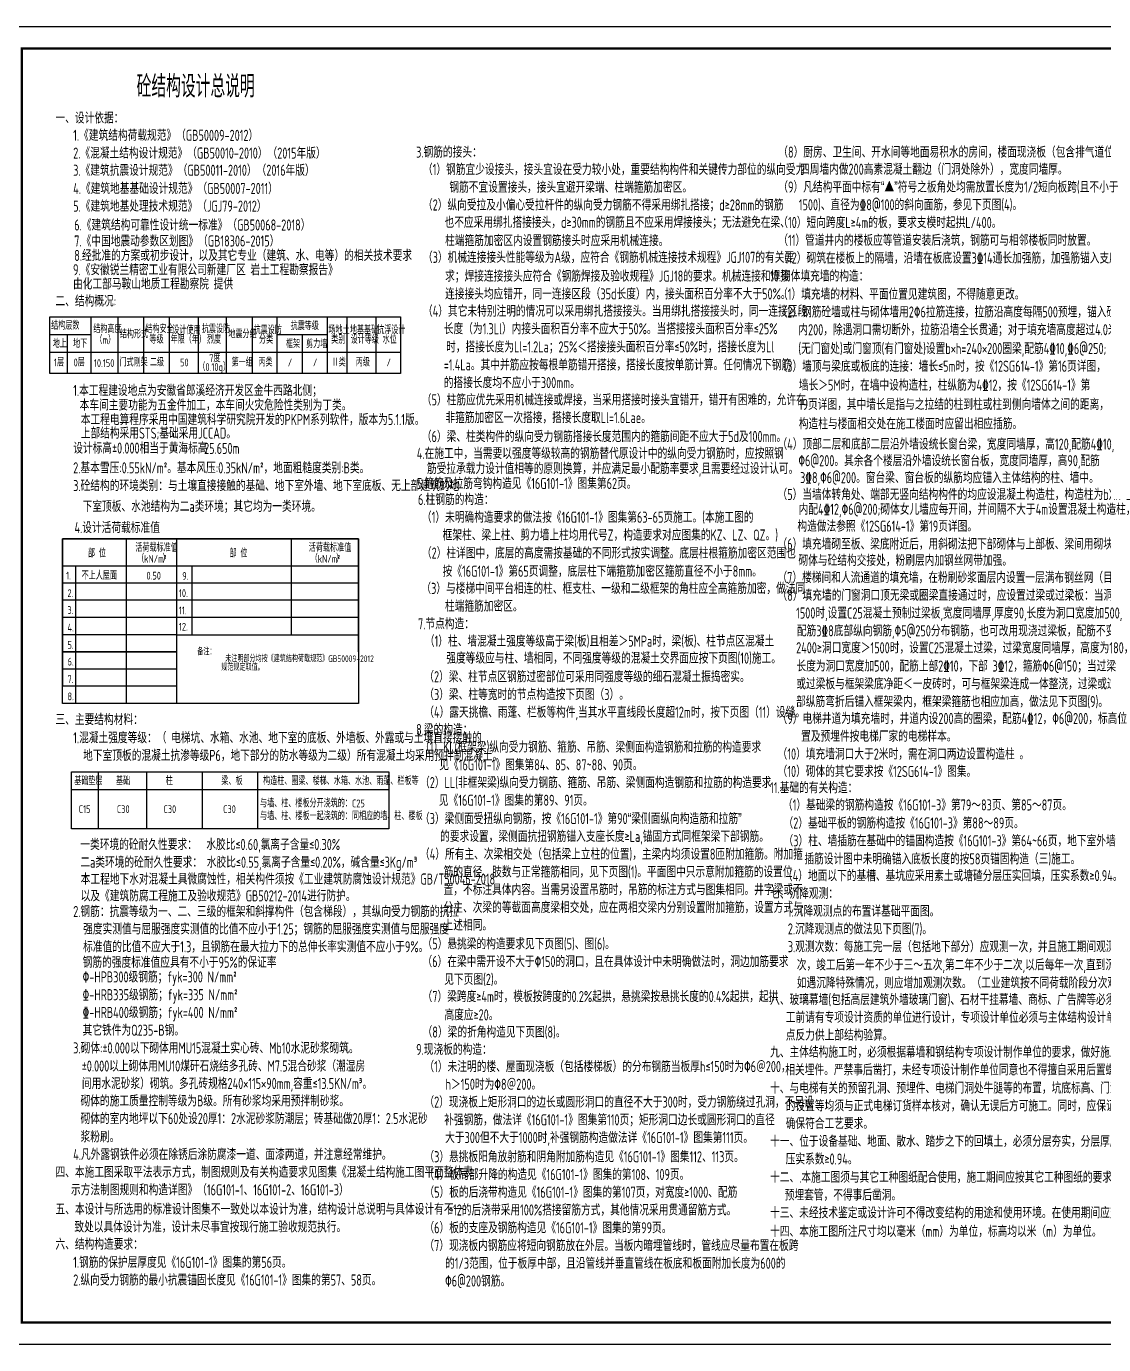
# Model space of a CAD drawing. Extents: x 492302 to 683319, y -252071 to 755100.
# Drawn here: x 601918 to 650468, y 695700 to 755100 of the extents above; entities that cross this region are included whole.
import ezdxf

# ---------------------------------------------------------------- set-up
doc = ezdxf.new("R2010")
doc.units = 0
doc.header["$LTSCALE"] = 1000
doc.header["$MEASUREMENT"] = 0
for name, color, linetype in [('3T_WOOD', 21, 'Continuous'), ('PDIM', 3, 'Continuous'), ('TK', 4, 'Continuous'), ('图形', 2, 'Continuous'), ('文字', 4, 'Continuous'), ('砌体-小孔砖', 50, 'Continuous'), ('结构说明修改', 6, 'Continuous'), ('表格', 7, 'Continuous')]:
    doc.layers.add(name, color=color, linetype=linetype)
doc.styles.add('TSSD_REIN', font='tssdeng.shx', dxfattribs={"width": 0.7, "bigfont": 'tssdchn.shx'})

# ---------------------------------------------------------------- blocks, each defined once
blk = doc.blocks.new('GeYuanFrame_86052528', base_point=(20.09, 4.53))
at = {"layer": 'TK'}
blk.add_lwpolyline([(20.09, 4.53), (20.09, 598.53), (861.09, 598.53), (861.09, 4.53)], close=True, dxfattribs=at)
at = {"layer": 'TK', "const_width": 1}
blk.add_lwpolyline([(45.09, 588.53), (851.09, 588.53), (851.09, 14.53), (45.09, 14.53)], close=True, dxfattribs=at)

msp = doc.modelspace()

# ---------------------------------------------------------------- linework, layer by layer
at = {"layer": 'PDIM', "color": 3}
for p, q in [((603540.7, 732003.9), (616887, 732003.9)), ((603540.7, 732003.9), (616887, 732003.9)), ((603540.7, 732003.9), (603540.7, 725365)), ((616887, 732003.9), (616887, 726915)), ((616887, 732003.9), (616887, 726915)), ((603540.7, 730790.4), (616887, 730790.4)), ((603540.7, 730790.4), (616887, 730790.4)), ((616887, 728465.2), (609378.2, 728465.2)), ((616887, 728465.2), (609378.2, 728465.2)), ((608690.1, 726915), (603540.7, 726915)), ((608690.1, 726915), (603540.7, 726915))]:
    msp.add_line(p, q, dxfattribs=at)
at = {"layer": 'PDIM'}
for p, q in [((616887, 732003.9), (603540.7, 732003.9)), ((616887, 732003.9), (603540.7, 732003.9)), ((603540.7, 732003.9), (603540.7, 725365)), ((616887, 726915), (616887, 732003.9)), ((616887, 726915), (616887, 732003.9)), ((603540.7, 726915), (608690.1, 726915))]:
    msp.add_line(p, q, dxfattribs=at)
at = {"layer": '图形', "color": 3, "linetype": 'Continuous'}
msp.add_line((614345, 741208.6), (614345, 739460.8), dxfattribs=at)
at = {"layer": '文字', "linetype": 'Continuous'}
for p, q in [((604823.7, 742008.6), (604823.7, 739460.8)), ((606035.9, 742008.6), (606035.9, 739460.8)), ((607202.2, 742008.6), (607202.2, 739460.8)), ((608353, 742008.6), (608353, 739460.8)), ((609657.3, 742008.6), (609657.3, 739460.8)), ((610926.6, 742008.6), (610926.6, 739460.8)), ((612092.8, 742008.6), (612092.8, 739460.8)), ((613213, 742008.6), (613213, 739460.8)), ((615477.1, 742008.6), (615477.1, 739460.8)), ((616358.1, 742008.6), (616358.1, 739460.8)), ((617662.5, 742008.6), (617662.5, 739460.8)), ((618782.6, 742008.6), (618782.6, 739460.8)), ((602975.3, 741208.6), (604823.7, 741208.6)), ((603754.7, 741208.6), (603754.7, 739460.8)), ((613213, 741208.6), (615477.1, 741208.6)), ((618782.6, 740408.6), (602975.3, 740408.6)), ((603540.7, 732003.9), (616887, 732003.9)), ((603540.7, 732003.9), (616887, 732003.9)), ((603540.7, 724590), (603540.7, 732003.9)), ((606416, 732003.9), (606416, 724590)), ((608690.1, 732003.9), (608690.1, 724590)), ((613847.1, 732003.9), (613847.1, 727689.9)), ((616887, 732003.9), (616887, 724590)), ((616887, 732003.9), (616887, 724590)), ((603540.7, 730790.4), (616887, 730790.4)), ((603540.7, 730790.4), (616887, 730790.4)), ((604138.2, 730790.4), (604138.2, 724590)), ((609378.2, 730790.4), (609378.2, 727689.9)), ((616887, 730015), (603540.7, 730015)), ((616887, 730015), (603540.7, 730015)), ((616887, 729240.1), (603540.7, 729240.1)), ((616887, 729240.1), (603540.7, 729240.1)), ((609378.2, 728465.2), (603540.7, 728465.2)), ((608690.1, 727689.9), (603540.7, 727689.9)), ((608690.1, 727689.9), (616887, 727689.9)), ((608690.1, 727689.9), (616887, 727689.9)), ((608690.1, 726915), (603540.7, 726915)), ((608690.1, 726140), (603540.7, 726140)), ((608690.1, 725365), (603540.7, 725365)), ((608690.1, 724590), (603540.7, 724590)), ((616887, 724590), (608690.1, 724590)), ((616887, 724590), (608690.1, 724590)), ((605160.6, 721513.1), (605160.6, 718943.1)), ((607334.6, 721513.1), (607334.6, 718943.1)), ((609834.6, 721513.1), (609834.6, 718943.1)), ((612334.6, 721513.1), (612334.6, 718943.1)), ((603948.3, 720713.1), (618259.1, 720713.1))]:
    msp.add_line(p, q, dxfattribs=at)
msp.add_lwpolyline([(618782.6, 739460.8), (602975.3, 739460.8), (602975.3, 742008.6), (618782.6, 742008.6)], dxfattribs=at)
msp.add_lwpolyline([(603948.3, 721513.1), (618259.1, 721513.1), (618259.1, 718943.1), (603948.3, 718943.1)], close=True, dxfattribs=at)
at = {"layer": '表格', "linetype": 'Continuous'}
msp.add_line((615477.1, 742008.6), (615477.1, 739460.8), dxfattribs=at)

# ---------------------------------------------------------------- block references
at = {"layer": '3T_WOOD', "xscale": 100, "yscale": 100, "zscale": 100}
msp.add_blockref('GeYuanFrame_86052528', (599218.8, 695699.9), dxfattribs=at)

# ---------------------------------------------------------------- texts
at = {"layer": '文字', "linetype": 'Continuous', "style": 'TSSD_REIN', "width": 0.7}
for s, height, p in [('砼结构设计总说明', 1000, (606888.6, 751895.9)), ('一、设计依据：', 500, (603229.5, 750723.4)), ('1.《建筑结构荷载规范》（GB50009-2012）', 500, (604029.5, 749940.7)), ('2.《混凝土结构设计规范》（GB50010-2010）（2015年版）', 500, (604029.5, 749140.7)), ('3.钢筋的接头：', 500, (619484.7, 749184.7)), ('（8）厨房、卫生间、开水间等地面易积水的房间，楼面现浇板（包含排气道位置)应沿', 500, (635806.7, 749184.7)), ('3.《建筑抗震设计规范》（GB50011-2010）（2016年版）', 500, (604029.5, 748365.2)), ('（1）钢筋宜少设接头，接头宜设在受力较小处，重要结构构件和关键传力部位的纵向受力', 500, (619792.7, 748402.8)), ('四周墙内做200高素混凝土翻边（门洞处除外），宽度同墙厚。', 500, (636783.9, 748411.5)), ('4.《建筑地基基础设计规范》（GB50007-2011）', 500, (604029.5, 747546.1)), ('      钢筋不宜设置接头，接头宜避开梁端、柱端箍筋加密区。', 500, (619707.5, 747602.8)), ('（9）凡结构平面中标有“▲”符号之板角处均需放置长度为1/2短向板跨(且不小于', 500, (635806.7, 747611.5)), ('5.《建筑地基处理技术规范》（JGJ79-2012）', 500, (604029.5, 746749.6)), ('（2）纵向受拉及小偏心受拉杆件的纵向受力钢筋不得采用绑扎搭接；d≥28mm的钢筋', 500, (619792.7, 746802.8)), ('1500)、直径为\x848@100的斜向面筋，参见下页图(4)。', 500, (636729.5, 746811.5)), ('6.《建筑结构可靠性设计统一标准》（GB50068-2018）', 500, (604075.6, 745899.7)), ('也不应采用绑扎搭接接头，d≥30mm的钢筋且不应采用焊接接头；无法避免在梁、', 500, (620763.6, 746021.2)), ('（10）短向跨度L≥4m的板，要求支模时起拱L/400。', 500, (635806.7, 746011.5)), ('7.《中国地震动参数区划图》（GB18306-2015）', 500, (604075.6, 745178.9)), ('柱端箍筋加密区内设置钢筋接头时应采用机械连接。', 500, (620789.5, 745196.4)), ('（11）管道井内的楼板应等管道安装后浇筑，钢筋可与相邻楼板同时放置。', 500, (635806.7, 745211.5)), ('8.经批准的方案或初步设计，以及其它专业（建筑、水、电等）的相关技术要求', 500, (604075.6, 744528.2)), ('（3）机械连接接头性能等级为A级，应符合《钢筋机械连接技术规程》JGJ107的有关要', 500, (619792.7, 744442.5)), ('（12）砌筑在楼板上的隔墙，沿墙在板底设置3\x8414通长加强筋，加强筋锚入支座15d。', 500, (635806.7, 744411.5)), ('求；焊接连接接头应符合《钢筋焊接及验收规程》JGJ18的要求。机械连接和焊接', 500, (620789.5, 743596.4)), ('10.砌体填充墙的构造：', 500, (635436, 743601.8)), ('连接接头均应错开，同一连接区段（35d长度）内，接头面积百分率不大于50%%%。', 500, (620789.5, 742796.4)), ('二、结构概况:', 500, (603229.5, 742474.4)), ('（4）其它未特别注明的情况可以采用绑扎搭接接头。当用绑扎搭接接头时，同一连接区段', 500, (619792.7, 742018.8)), ('长度（为1.3Ll）内接头面积百分率不应大于50%%%。当搭接接头面积百分率≤25%%%', 500, (620730.9, 741226.5)), ('时，搭接长度为Ll=1.2La；25%%%＜搭接接头面积百分率≤50%%%时，搭接长度为Ll', 500, (620834.5, 740406.4)), ('=1.4La。其中并筋应按每根单筋错开搭接，搭接长度按单筋计算。任何情况下钢筋', 500, (620730.9, 739597.8)), ('的搭接长度均不应小于300mm。', 500, (620730.9, 738797.8)), ('（5）柱筋应优先采用机械连接或焊接，当采用搭接时接头宜错开，错开有困难的，允许在', 500, (619740.9, 738020.7)), ('     非箍筋加密区一次搭接，搭接长度取Ll=1.6Lae。', 500, (619740.9, 737220.7)), ('（6）梁、柱类构件的纵向受力钢筋搭接长度范围内的箍筋间距不应大于5d及100mm。', 500, (619740.9, 736368.9)), ('设计标高±0.000相当于黄海标高', 500, (604029.5, 735848.3)), ('4.在施工中，当需要以强度等级较高的钢筋替代原设计中的纵向受力钢筋时，应按照钢', 500, (619516.8, 735610.1)), ('筋受拉承载力设计值相等的原则换算，并应满足最小配筋率要求,且需要经过设计认可。', 500, (619970.7, 734928.8)), ('5.箍筋及拉筋弯钩构造见《16G101-1》图集第62页。', 500, (619516.8, 734255.2)), ('3.砼结构的环境类别：与土壤直接接触的基础、地下室外墙、地下室底板、无上部建筑的地', 500, (604029.5, 734156.9)), ('  下室顶板、水池结构为二a类环境；其它均为一类环境。', 500, (604029.5, 733222.1)), ('6.柱钢筋的构造：', 500, (619569.1, 733531.4)), ('（1）未明确构造要求的做法按《16G101-1》图集第63-65页施工。(本施工图的', 500, (619745.3, 732731.4)), (' 4.设计活荷载标准值', 500, (603875.4, 732264.9)), ('框架柱、梁上柱、剪力墙上柱均用代号Z，构造要求对应图集的KZ、LZ、QZ。)', 500, (620677.6, 731931.4)), ('活荷载标准值', 350, (606832, 731429)), ('活荷载标准值', 350, (614648.3, 731429)), ('部 位', 350, (604693.8, 731176.2)), ('（kN/m\x8c2', 350, (606909.6, 730932)), ('）', 350, (608056, 730932)), ('部 位', 350, (611072.4, 731176.2)), ('（kN/m\x8c2', 350, (614732.4, 730932)), ('）', 350, (615878.8, 730932)), ('（2）柱详图中，底层的高度需按基础的不同形式按实调整。底层柱根箍筋加密区范围也', 500, (619745.3, 731119.6)), ('按《16G101-1》第65页调整，底层柱下端箍筋加密区箍筋直径不小于8mm。', 500, (620677.6, 730298.7)), ('1.', 350, (603709.6, 730173.7)), ('9.', 350, (608943.6, 730159.5)), ('（3）与楼梯中间平台相连的柱、框支柱、一级和二级框架的角柱应全高箍筋加密，做法同', 500, (619722, 729526.8)), ('2.', 350, (603771, 729384.2)), ('10.', 350, (608792.2, 729384.6)), ('（8）填充墙的门窗洞口顶无梁或圈梁直接通过时，应设置过梁或过梁板：当洞口宽度≤', 500, (635771, 729215.7)), ('3.', 350, (603771, 728624.8)), ('11.', 350, (608792.2, 728609.3)), ('     柱端箍筋加密区。', 500, (619722, 728726.8)), ('1500时,设置C25混凝土预制过梁板,宽度同墙厚,厚度90,长度为洞口宽度加500,', 500, (636609.9, 728415.7)), ('7.节点构造：', 500, (619569.1, 727931.4)), ('4.', 350, (603771, 727834.6)), ('12.', 350, (608792.2, 727873.9)), ('（1）柱、墙混凝土强度等级高于梁(板)且相差＞5MPa时，梁(板)、柱节点区混凝土', 500, (619877, 727149.6)), ('配筋3\x848底部纵向钢筋,\x825@250分布钢筋，也可改用现浇过梁板，配筋不变；当', 500, (636642.8, 727615.7)), ('5.', 350, (603771, 727053.3)), ('2400≥洞口宽度＞1500时，设置C25混凝土过梁，过梁宽度同墙厚，高度为180，', 500, (636609.9, 726849.4)), ('6.', 350, (603777.1, 726298.2)), ('强度等级应与柱、墙相同，不同强度等级的混凝土交界面应按下页图(10)施工。', 500, (620843, 726385.1)), ('长度为洞口宽度加500，配筋上部2\x8410，下部 3\x8412，箍筋\x826@150；当过梁', 500, (636623.1, 726028)), ('（2）梁、柱节点区钢筋过密部位可采用同强度等级的细石混凝土振捣密实。', 500, (619852.9, 725546.8)), ('7.', 350, (603771, 725508.8)), ('（3）梁、柱等宽时的节点构造按下页图（3）。', 500, (619852.9, 724746.8)), ('或过梁板与框架梁底净距＜一皮砖时，可与框架梁连成一体整浇，过梁或过梁板的底', 500, (636616.8, 725225.5)), ('8.', 350, (603771, 724733.8)), ('部纵筋弯折后锚入框架梁内，框架梁箍筋也相应加高，做法见下页图(9)。', 500, (636607.8, 724425.5)), ('三、主要结构材料：', 500, (603229.5, 723615.8)), ('（4）露天挑檐、雨蓬、栏板等构件,当其水平直线段长度超12m时，按下页图（11）设缝。', 500, (619852.9, 723946.8)), ('8.梁的构造：', 500, (619484.7, 723164.9)), ('1.混凝土强度等级：（ 电梯坑、水箱、水池、地下室的底板、外墙板、外露或与土壤直接接触的', 500, (604029.5, 722796.5)), ('（1）KL(框架梁)纵向受力钢筋、箍筋、吊筋、梁侧面构造钢筋和拉筋的构造要求', 500, (619661.8, 722377.6)), ('地下室顶板的混凝土抗渗等级P6，地下部分的防水等级为二级）所有混凝土均采用预拌制混凝土。', 500, (604477.2, 721998.6)), ('见《16G101-1》图集第84、85、87~88、90页。', 500, (620531.3, 721577.6)), ('基础垫层', 350, (604074.2, 720919.8)), ('基础', 350, (605955.4, 720919.8)), ('柱', 350, (608199.1, 720919.8)), ('梁、板', 350, (610708, 720919.8)), ('构造柱、圈梁、楼梯、水箱、水池、雨蓬、栏板等', 350, (612588.7, 720919.8)), ('（2）LL(非框架梁)纵向受力钢筋、箍筋、吊筋、梁侧面构造钢筋和拉筋的构造要求', 500, (619661.8, 720777.6)), ('见《16G101-1》图集的第89、91页。', 500, (620508.5, 719977.6)), ('11.基础的有关构造：', 500, (635436, 720545.3)), ('与墙、柱、楼板分开浇筑的：C25', 350, (612450.1, 719912.4)), ('（1）基础梁的钢筋构造按《16G101-3》第79～83页、第85～87页。', 500, (636016.4, 719766.6)), ('与墙、柱、楼板一起浇筑的：同相应的墙、柱、楼板', 350, (612450.1, 719339.8)), ('（3）梁侧面受扭纵向钢筋，按《16G101-1》第90“梁侧面纵向构造筋和拉筋”', 500, (619658.4, 719151.9)), ('（2）基础平板的钢筋构造按《16G101-3》第88～89页。', 500, (636043.3, 718954.3)), ('的要求设置，梁侧面抗扭钢筋锚入支座长度≥La,锚固方式同框架梁下部钢筋。', 500, (620566.6, 718351.9)), ('一类环境的砼耐久性要求：  水胶比≤0.60,氯离子含量≤0.30%%%', 500, (604352.2, 717986.6)), ('（3）柱、墙插筋在基础中的锚固构造按《16G101-3》第64~66页，地下室外墙', 500, (636043.3, 718154.3)), ('二a类环境的砼耐久性要求： 水胶比≤0.55,氯离子含量≤0.20%%%，碱含量≤3Kg/m\x8c3', 500, (604352.2, 717186.6)), ('（4）所有主、次梁相交处（包括梁上立柱的位置)，主梁内均须设置8匝附加箍筋。附加箍', 500, (619658.4, 717551.9)), ('插筋设计图中未明确锚入底板长度的按58页锚固构造（三)施工。', 500, (636982.7, 717338)), ('     筋的直径、肢数与正常箍筋相同，见下页图(1)。平面图中只示意附加箍筋的设置位', 500, (619658.4, 716751.9)), ('（4）地面以下的基槽、基坑应采用素土或塘碴分层压实回填，压实系数\x930.94。', 500, (636016.4, 716582.2)), ('     置，不标注具体内容。当需另设置吊筋时，吊筋的标注方式与图集相同。井字梁或不', 500, (619658.4, 715951.9)), ('七、沉降观测：', 500, (635436, 715782.2)), ('2.钢筋：抗震等级为一、二、三级的框架和斜撑构件（包含梯段），其纵向受力钢筋的抗拉', 500, (604029.5, 714967.4)), ('     分主、次梁的等截面高度梁相交处，应在两相交梁内分别设置附加箍筋，设置方式与', 500, (619658.4, 715151.9)), ('1.沉降观测点的布置详基础平面图。', 500, (636236, 714982.2)), ('强度实测值与屈服强度实测值的比值不应小于1.25；钢筋的屈服强度实测值与屈服强度', 500, (604477.2, 714179.5)), ('     上述相同。', 500, (619658.4, 714351.9)), ('2.沉降观测点的做法见下页图(7)。', 500, (636236, 714182.2)), ('（5）悬挑梁的构造要求见下页图(5)、图(6)。', 500, (619773.5, 713510)), ('标准值的比值不应大于1.3，且钢筋在最大拉力下的总伸长率实测值不应小于9%%%。', 500, (604477.2, 713379.5)), ('3.观测次数：每施工完一层（包括地下部分）应观测一次，并且施工期间观测次数不少于四', 500, (636236, 713382.2)), ('  钢筋的强度标准值应具有不小于95%%%的保证率', 500, (604029.5, 712677.8)), ('（6）在梁中需开设不大于\x82150的洞口，且在具体设计中未明确做法时，洞边加筋要求', 500, (619771.4, 712710)), ('次，竣工后第一年不少于三～五次,第二年不少于二次,以后每年一次,直到沉降稳定为止。', 500, (636640, 712560.8)), ('  \x82-HPB300级钢筋；fyk=300 N/mm\x8c2', 500, (604029.5, 712017.4)), ('见下页图(2)。', 500, (620751.2, 711910)), ('如遇沉降特殊情况，则应增加观测次数。（工业建筑按不同荷载阶段分次观测。）', 500, (636640, 711752.7)), ('  \x83-HRB335级钢筋；fyk=335 N/mm\x8c2', 500, (604029.5, 711217.4)), ('（7）梁跨度≥4m时，模板按跨度的0.2%%%起拱，悬挑梁按悬挑长度的0.4%%%起拱，起拱', 500, (619776.6, 711135.7)), ('八、玻璃幕墙(包括高层建筑外墙玻璃门窗)、石材干挂幕墙、商标、广告牌等必须在上部结构施', 500, (635436, 710997.7)), ('  \x84-HRB400级钢筋；fyk=400 N/mm\x8c2', 500, (604029.5, 710417.4)), ('高度应≥20。', 500, (620760.5, 710310.3)), (' 工前请有专项设计资质的单位进行设计，专项设计单位必须与主体结构设计单位配合，提供支', 500, (635931.6, 710197.7)), ('  其它铁件为Q235-B钢。', 500, (604029.5, 709617.4)), ('（8）梁的折角构造见下页图(8)。', 500, (619776.6, 709535.7)), (' 点反力供上部结构验算。', 500, (635931.6, 709397.7)), ('9.现浇板的构造：', 500, (619484.7, 708753.9)), ('九、主体结构施工时，必须根据幕墙和钢结构专项设计制作单位的要求，做好施工配合，事先预设', 500, (635436, 708633.2)), ('（1）未注明的楼、屋面现浇板（包括楼梯板）的分布钢筋当板厚h≤150时为\x826＠200，', 500, (619858.3, 707979)), (' 相关埋件。严禁事后凿打，未经专项设计制作单位同意也不得擅自采用后置螺栓替代预埋件。', 500, (635909, 707833.2)), ('h＞150时为\x828＠200。', 500, (620810.6, 707180.7)), ('十、与电梯有关的预留孔洞、预埋件、电梯门洞处牛腿等的布置，坑底标高、门洞尺寸，缓冲墩', 500, (635436, 707013.2)), ('（2）现浇板上矩形洞口的边长或圆形洞口的直径不大于300时，受力钢筋绕过孔洞，不另设', 500, (619858.3, 706380.7)), (' 的设置等均须与正式电梯订货样本核对，确认无误后方可施工。同时，应保证相关施工精度，', 500, (635926.6, 706213.2)), ('砌体的室内地坪以下60处设20厚1：2水泥砂浆防潮层；砖基础做20厚1：2.5水泥砂', 500, (604360.5, 705636.4)), ('补强钢筋，做法详《16G101-1》图集第110页；矩形洞口边长或圆形洞口的直径', 500, (620749.7, 705580.7)), (' 确保符合工艺要求。', 500, (635926.6, 705413.2)), ('浆粉刷。', 500, (604360.5, 704812.9)), ('大于300但不大于1000时,补强钢筋构造做法详《16G101-1》图集第111页。', 500, (620792.6, 704780.7)), ('十一、位于设备基础、地面、散水、踏步之下的回填土，必须分层夯实，分层厚度不大于250，', 500, (635436, 704613.2)), ('4.凡外露钢铁件必须在除锈后涂防腐漆一道、面漆两道，并注意经常维护。', 500, (604029.5, 704022.5)), ('（3）悬挑板阳角放射筋和阴角附加筋构造见《16G101-1》图集112、113页。', 500, (619858.3, 703917.4)), (' 压实系数≥0.94。', 500, (635926.6, 703813.2)), ('四、本施工图采取平法表示方式，制图规则及有关构造要求见图集《混凝土结构施工图平面整体表', 500, (603229.5, 703225)), ('（4）板局部升降的构造见《16G101-1》图集的第108、109页。', 500, (619858.3, 703117.4)), ('十二、.本施工图须与其它工种图纸配合使用，施工期间应按其它工种图纸的要求预留相关洞口或', 500, (635436, 702992)), ('示方法制图规则和构造详图》（16G101-1、16G101-2、16G101-3）', 500, (603930, 702425)), ('（5）板的后浇带构造见《16G101-1》图集的第107页，对宽度≥1000、配筋', 500, (619858.3, 702317.4)), (' 预埋套管，不得事后凿洞。', 500, (635882, 702192)), ('五、本设计与所选用的标准设计图集不一致处以本设计为准，结构设计总说明与具体设计有不一', 500, (603232.7, 701554.9)), ('     ≤12的后浇带采用100%%%搭接留筋方式，其他情况采用贯通留筋方式。', 500, (619858.3, 701517.4)), ('十三、未经技术鉴定或设计许可不得改变结构的用途和使用环境。在使用期间应对建筑进行定期维护。', 500, (635436, 701393.2)), ('    致处以具体设计为准，设计未尽事宜按现行施工验收规范执行。', 500, (603232.7, 700754.9)), ('（6）板的支座及钢筋构造见《16G101-1》图集的第99页。', 500, (619858.3, 700717.4)), ('十四、本施工图所注尺寸均以毫米（mm）为单位，标高均以米（m）为单位。', 500, (635436, 700553)), ('六、结构构造要求：', 500, (603229.5, 699975.8)), ('（7）现浇板内钢筋应将短向钢筋放在外层。当板内暗埋管线时，管线应尽量布置在板跨', 500, (619858.3, 699917.4)), ('1.钢筋的保护层厚度见《16G101-1》图集的第56页。', 500, (604029.5, 699158.6)), ('的1/3范围，位于板厚中部，且沿管线并垂直管线在板底和板面附加长度为600的', 500, (620789.7, 699117.4)), ('2.纵向受力钢筋的最小抗震锚固长度见《16G101-1》图集的第57、58页。', 500, (604029.5, 698362.5)), ('\x826@200钢筋。', 500, (620789.7, 698317.4))]:
    msp.add_text(s, height=height, dxfattribs=at).set_placement(p)
at = {"layer": '文字', "color": 6, "linetype": 'Continuous', "style": 'TSSD_REIN', "width": 0.7}
for s, p in [('9.《安徽锐兰精密工业有限公司新建厂区 岩土工程勘察报告》', (604021, 743885.7)), ('由化工部马鞍山地质工程勘察院 提供', (604021, 743245.9)), ('1.本工程建设地点为安徽省郎溪经济开发区金牛西路北侧；', (604029.5, 738444.9)), ('本车间主要功能为五金件加工，本车间火灾危险性类别为丁类。', (604319.9, 737787.4)), ('本工程电算程序采用中国建筑科学研究院开发的PKPM系列软件，版本为5.1.1版。', (604369.4, 737132.8)), ('上部结构采用STS;基础采用JCCAD。', (604369.4, 736523.1)), ('本工程地下水对混凝土具微腐蚀性，相关构件须按《工业建筑防腐蚀设计规范》GB/T50046-2018', (604364.9, 716428.7)), ('以及《建筑防腐工程施工及验收规范》GB50212-2014进行防护。', (604364.9, 715673.1))]:
    msp.add_text(s, height=500, dxfattribs=at).set_placement(p)
at = {"layer": '文字', "color": 2, "linetype": 'Continuous', "style": 'TSSD_REIN', "width": 0.7}
for s, p in [('备注：', (609625.2, 726770.9)), ('    未注明部分均按《建筑结构荷载规范》GB50009-2012', (610262.9, 726456)), ('规范规定取值。', (610704, 726072.1))]:
    msp.add_text(s, height=300, dxfattribs=at).set_placement(p)
at = {"layer": '砌体-小孔砖', "color": 3, "linetype": 'Continuous', "style": 'TSSD_REIN', "width": 0.7}
for s, p in [('（1）填充墙的材料、平面位置见建筑图，不得随意更改。', (635795.6, 742783)), ('（2）钢筋砼墙或柱与砌体墙用2\x826拉筋连接，拉筋沿高度每隔500预埋，锚入砼墙或柱', (635771, 741981.6)), ('内200，除遇洞口需切断外，拉筋沿墙全长贯通；对于填充墙高度超过4.0米,在墙高中部', (636709.7, 741181.6)), ('(无门窗处)或门窗顶(有门窗处)设置b×h=240×200圈梁,配筋4\x8410,\x846@250;    ', (636709.7, 740334.7)), ('（3）墙顶与梁底或板底的连接：墙长≤5m时，按《12SG614-1》第16页详图，', (635771, 739535.8)), ('墙长＞5M时，在墙中设构造柱，柱纵筋为4\x8412，按《12SG614-1》第', (636732.6, 738685.3)), ('19页详图，其中墙长是指与之拉结的柱到柱或柱到侧向墙体之间的距离，', (636732.6, 737817.4)), ('构造柱与楼面相交处在施工楼面时应留出相应插筋。', (636732.6, 736946.2)), ('（4）顶部二层和底部二层沿外墙设统长窗台梁，宽度同墙厚，高120,配筋4\x8410,', (635771, 736025.7)), ('\x826@200。其余各个楼层沿外墙设统长窗台板，宽度同墙厚，高90,配筋', (636710.6, 735280.6)), ('3\x848,\x826@200。窗台梁、窗台板的纵筋均应锚入主体结构的柱、墙中。', (636788.4, 734515.2)), ('（5）当墙体转角处、端部无竖向结构构件的均应设混凝土构造柱，构造柱为bXh=240X240，', (635771, 733759.1)), ('内配4\x8412,\x826@200;砌体女儿墙应每开间，并间隔不大于4m设置混凝土构造柱，', (636720.8, 733090.6)), ('构造做法参照《12SG614-1》第19页详图。', (636666.4, 732327.8)), ('（6）填充墙砌至板、梁底附近后，用斜砌法把下部砌体与上部板、梁间用砌块逐块敲紧填实。', (635771, 731524.3)), ('砌体与砼结构交接处，粉刷层内加钢丝网带加强。', (636715.4, 730788.3)), ('（7）楼梯间和人流通道的填充墙，在粉刷砂浆面层内设置一层满布钢丝网（目数1×1）。', (635771, 730015.7)), ('（9）电梯井道为填充墙时，井道内设200高的圈梁，配筋4\x8412，\x826@200，标高位', (635774, 723663)), ('     置及预埋件按电梯厂家的电梯样本。', (635774, 722863)), ('（10）填充墙洞口大于2米时，需在洞口两边设置构造柱 。', (635774, 722063)), ('（10）砌体的其它要求按《12SG614-1》图集。', (635774, 721277.7))]:
    msp.add_text(s, height=500, dxfattribs=at).set_placement(p)
at = {"layer": '结构说明修改', "style": 'TSSD_REIN', "width": 0.7}
for s, height, p in [('1层', 350, (603161, 739781.3)), ('0层', 350, (604046.7, 739781.3)), ('门式刚架', 350, (606113.4, 739781.3)), ('二级', 350, (607486.7, 739781.3)), ('50', 350, (608844.7, 739781.3)), ('7度', 350, (610158.4, 739973.5)), ('第一组', 350, (611166.8, 739781.3)), ('丙类', 350, (612377.4, 739781.3)), ('/', 350, (613701.8, 739781.3)), ('/', 350, (614833.8, 739781.3)), ('Ⅱ类', 350, (615674.6, 739781.3)), ('丙级', 350, (616764.1, 739781.3)), ('/', 350, (618151.3, 739781.3)), ('10.150', 350, (604961.3, 739753.9)), ('（0.10g）', 350, (609671.1, 739574.3)), ('2.基本雪压:0.55kN/m\x8c2\x8d。基本风压:0.35kN/m\x8c2\x8d，地面粗糙度类别:B类。', 500, (604029.5, 734956.9)), ('不上人屋面', 350, (604408.2, 730173.7)), ('0.50', 350, (607331.1, 730173.7)), ('C15', 350, (604279.1, 719655.7)), ('C30', 350, (605997.5, 719655.7)), ('C30', 350, (608097.7, 719655.7)), ('C30', 350, (610786.8, 719655.7)), ('3.砌体:±0.000以下砌体用MU15混凝土实心砖、Mb10水泥砂浆砌筑。', 500, (604029.5, 708816.7)), ('±0.000以上砌体用MU10煤矸石烧结多孔砖、M7.5混合砂浆（潮湿房', 500, (604414.6, 708004.6)), ('间用水泥砂浆）砌筑。多孔砖规格240×115×90mm,容重≤13.5KN/m\x8c3\x8e\x8d\x8d。', 500, (604421.8, 707216.7)), ('砌体的施工质量控制等级为B级。所有砂浆均采用预拌制砂浆。', 500, (604360.5, 706432.6))]:
    msp.add_text(s, height=height, dxfattribs=at).set_placement(p)
at = {"layer": '结构说明修改', "color": 1, "style": 'TSSD_REIN', "width": 0.7}
msp.add_text('25.650m', height=500, dxfattribs=at).set_placement((609928.1, 735833.3))
at = {"layer": '表格', "color": 3, "linetype": 'Continuous', "style": 'TSSD_REIN', "width": 0.7}
for s, p in [('结构层数', (603036, 741436.8)), ('结构高度', (604934.9, 741283)), ('结构形式', (606131.8, 741053.8)), ('结构安全', (607282.7, 741283.4)), ('设计使用', (608494.9, 741237.4)), ('抗震设防', (609826.6, 741283.4)), ('地震分组', (611022.4, 741053.8)), ('抗震设防', (612158, 741237.4)), ('抗震等级', (613826.2, 741420.9)), ('场地土', (615533.3, 741237.4)), ('地基基础', (616500, 741237.4)), ('抗浮设计', (617727.6, 741237.4)), ('地上', (603106.8, 740623.9)), ('地下', (604027, 740623.9)), ('（m）', (605027, 740792.2)), ('等级', (607466.8, 740808)), ('年限（年）', (608418.2, 740808)), ('烈度', (610055.2, 740808)), ('分类', (612404.8, 740808)), ('框架', (613614.8, 740608.6)), ('剪力墙', (614525.1, 740608.6)), ('类别', (615656.1, 740808)), ('设计等级', (616532.2, 740808)), ('水位', (617974.5, 740808))]:
    msp.add_text(s, height=350, dxfattribs=at).set_placement(p)

doc.saveas('drawing.dxf')
